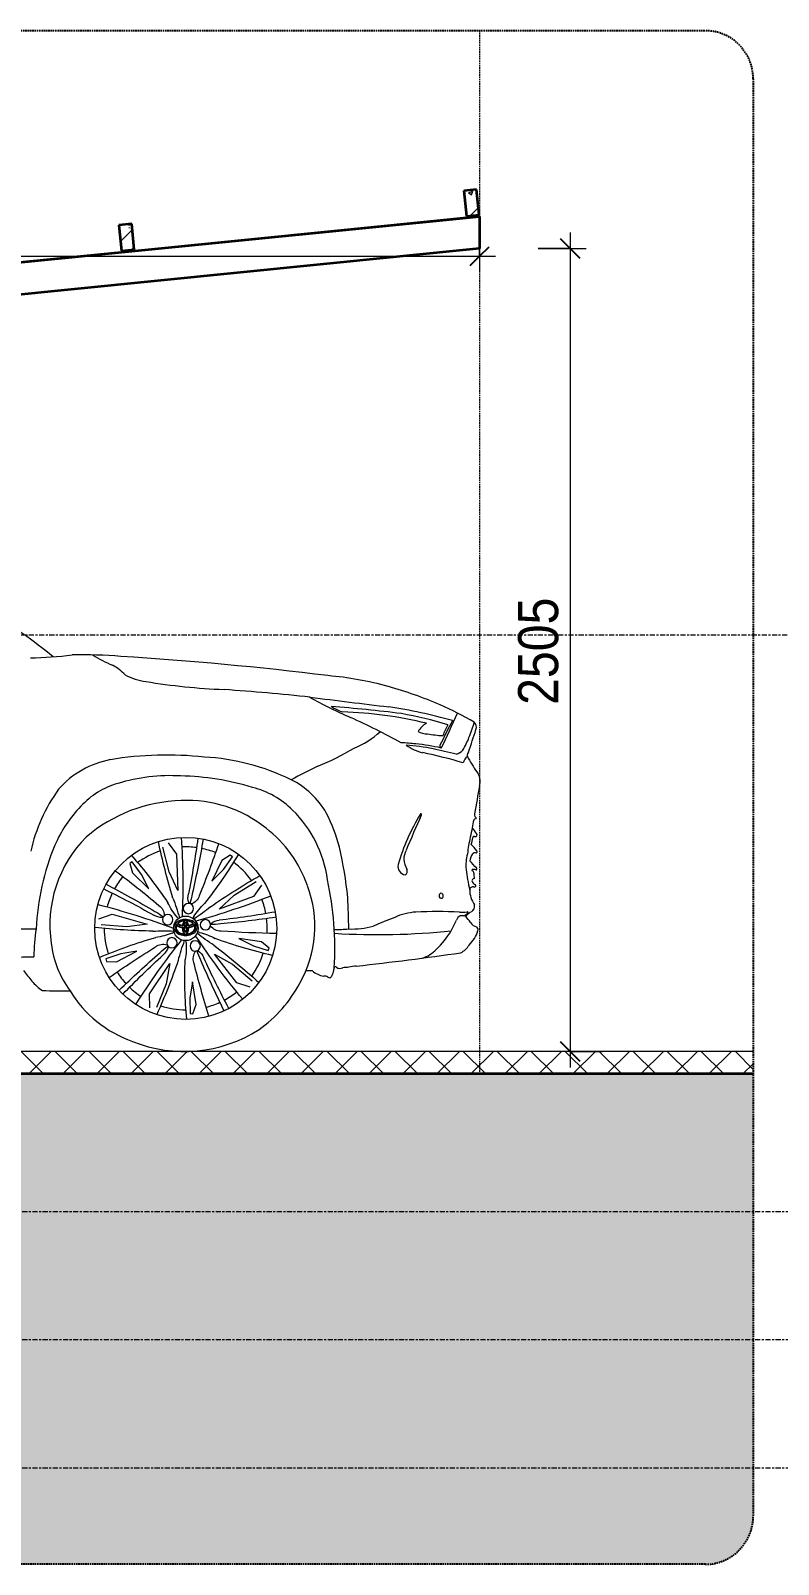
# Model space of a CAD drawing. Header units: millimetres. Extents: x -77355 to 26321, y -760 to 17156.
# Drawn here: x -54986 to -52654, y -700 to 4085 of the extents above; entities that cross this region are included whole.
import ezdxf

# ---------------------------------------------------------------- set-up
doc = ezdxf.new("R2010")
doc.units = ezdxf.units.MM
for name, pattern in [('Centre', [31.75, 6.35, -4.7625, 15.875, -4.7625]), ('Demolished', [7.14375, 4.7625, -2.38125]), ('Hidden', [7.14375, 4.7625, -2.38125])]:
    doc.linetypes.add(name, pattern=pattern)
for name, color, linetype, lineweight in [('A-ANNO-DIMS', 211, 'Continuous', 9), ('A-ANNO-DIMS-50', 211, 'Continuous', 9), ('A-DETL-DEMO', 6, 'Demolished', 18), ('A-DETL-GENF', 92, 'Continuous', 18), ('A-DETL-GENF-1', 9, 'Continuous', 18), ('A-DETL-GENF-2', 92, 'Hidden', 25), ('A-DETL-MEDM', 33, 'Continuous', 35), ('A-FLOR-FNSH-1', 7, 'Continuous', 18), ('A-FLOR-LEVL-2', 51, 'Centre', 9), ('A-FLOR-PATT-1', 8, 'Continuous', 18), ('A-GLAZ-CURT', 52, 'Continuous', 18), ('A-GLAZ-CURT-1', 55, 'Continuous', 18), ('A-GLAZ-CURT-2', 52, 'Continuous', 25), ('A-GLAZ-CWMG', 51, 'Continuous', 18), ('A-GLAZ-CWMG-1', 55, 'Continuous', 18), ('A-GLAZ-CWMG-2', 51, 'Continuous', 35), ('G-IMPT', 8, 'Continuous', 18)]:
    doc.layers.add(name, color=color, linetype=linetype, lineweight=lineweight)
doc.styles.add('UTM Avo', font='', dxfattribs={"width": 0.9, "height": 125})
doc.styles.get('UTM Avo').set_extended_font_data('UTM Avo')
doc.dimstyles.new('1_Dim_chi_tiet_2_5', dxfattribs={"dimscale": 304.8, "dimtxt": 124.912619, "dimasz": 0.19685, "dimexe": 0.164042, "dimexo": 0.0625, "dimgap": 0.016404, "dimtad": 1, "dimdec": 0, "dimrnd": 5, "dimzin": 0, "dimdsep": 46, "dimtxsty": 'UTM Avo', "dimblk1": 'OBLIQUE', "dimblk2": 'OBLIQUE', "dimsah": 1, "dimcen": 0.09, "dimdle": 0.164042, "dimazin": 0, "dimtfac": 1, "dimtdec": 4, "dimtix": 1, "dimtmove": 0, "dimatfit": 3, "dimfxl": 0.328084, "dimfxlon": 1, "dimtvp": 1, "dimtolj": 1, "dimtzin": 0, "dimarcsym": 2})

# ---------------------------------------------------------------- blocks, each defined once
blk = doc.blocks.new('Rectangular Mullion - 40 x 80mm-2342301-TKCS_NHÀ XE 1 - MẶT CẮT')
at = {"layer": 'A-GLAZ-CWMG-1'}
h = blk.add_hatch(dxfattribs=at)
h.set_pattern_fill('FP_14', color=256, style=0, pattern_type=2)
h.set_pattern_definition([(45, (-67431.81, 15225), (-84.19025, 84.19025), []), (45, (-67431.81, 15284.53), (-84.18955, 84.18955), []), (50, (-67431.81, 15225), (136.6383, -11.95415), [14.287, -157.162]), (355, (-67431.81, 15225), (-26.4318, 143.293), [11.43, -125.73]), (100.451, (-67420.43, 15224), (110.2073, 131.3379), [12.143, -133.568]), (46.184, (-67431.81, 15263.1), (203.3093, -31.5316), [21.431, -235.744]), (96.636, (-67414.87, 15260.47), (178.052, 185.5712), [18.214, -200.351]), (351.184, (-67431.81, 15263.1), (178.0542, 185.5685), [17.145, -188.595]), (21, (-67412.76, 15253.58), (113.7111, -76.6989), [14.288, -157.163]), (326, (-67412.76, 15253.58), (46.352, 138.1412), [11.43, -125.73]), (71.451, (-67403.29, 15247.18), (160.06335, 61.4411), [12.143, -133.568]), (37.5, (-67431.81, 15225), (2.31655, 63.41591), [2.515, -121.691, 2.515, -125.12, -126.206]), (37.5, (-67431.81, 15225), (2.31655, 63.41591), [-251.841, 2.515, -123.692]), (7.5, (-67431.81, 15225), (50.11464, 75.13506), [2.515, -70.256, 2.515, -118.834, -48.101]), (7.5, (-67431.81, 15225), (50.11464, 75.13506), [-194.12, 2.515, -45.587]), (327.5, (-67474.293, 15225), (101.69342, -4.29674), [2.515, -45.11, 2.515, -146.075, -197.167]), (327.5, (-67474.293, 15225), (101.69342, -4.29674), [-196.215, 2.515, -194.653]), (317.5, (-67493.34, 15225), (111.0972, 19.0699), [2.515, -59.398, 2.515, -96.164, -140.017]), (317.5, (-67493.34, 15225), (111.0972, 19.0699), [-160.591, 2.515, -137.503])])
h.paths.add_polyline_path([(-53627.1, 3505.9), (-53587.3, 3509.9), (-53595.3, 3589.5), (-53635.1, 3585.5)])
at = {"layer": 'A-GLAZ-CWMG-2'}
for p, q in [((-53595.3, 3589.5), (-53635.1, 3585.5)), ((-53587.3, 3509.9), (-53595.3, 3589.5)), ((-53635.1, 3585.5), (-53627.1, 3505.9)), ((-53627.1, 3505.9), (-53587.3, 3509.9))]:
    blk.add_line(p, q, dxfattribs=at)
blk = doc.blocks.new('System Panel - Glazed-V10-TKCS_NHÀ XE 1 - MẶT CẮT')
at = {"layer": 'A-GLAZ-CURT-2'}
blk.add_line((-57667.9, 3097.9), (-58662.9, 2998.4), dxfattribs=at)
blk = doc.blocks.new('Rectangular Mullion - 40 x 80mm-V14-TKCS_NHÀ XE 1 - MẶT CẮT')
at = {"layer": 'A-GLAZ-CWMG-1'}
h = blk.add_hatch(dxfattribs=at)
h.set_pattern_fill('FP_15', color=256, style=0, pattern_type=2)
h.set_pattern_definition([(45, (-67431.81, 15225), (-84.19025, 84.19025), []), (45, (-67431.81, 15284.53), (-84.18955, 84.18955), []), (50, (-67431.81, 15225), (136.6383, -11.95415), [14.287, -157.162]), (355, (-67431.81, 15225), (-26.4318, 143.293), [11.43, -125.73]), (100.451, (-67420.43, 15224), (110.2073, 131.3379), [12.143, -133.568]), (46.184, (-67431.81, 15263.1), (203.3093, -31.5316), [21.431, -235.744]), (96.636, (-67414.87, 15260.47), (178.052, 185.5712), [18.214, -200.351]), (351.184, (-67431.81, 15263.1), (178.0542, 185.5685), [17.145, -188.595]), (21, (-67412.76, 15253.58), (113.7111, -76.6989), [14.288, -157.163]), (326, (-67412.76, 15253.58), (46.352, 138.1412), [11.43, -125.73]), (71.451, (-67403.29, 15247.18), (160.0634, 61.4411), [12.143, -133.568]), (37.5, (-67431.81, 15225), (2.31655, 63.41591), [2.515, -121.691, 2.515, -125.12, -126.206]), (37.5, (-67431.81, 15225), (2.31655, 63.41591), [-251.841, 2.515, -123.692]), (7.5, (-67431.81, 15225), (50.11464, 75.13506), [2.515, -70.256, 2.515, -118.834, -48.101]), (7.5, (-67431.81, 15225), (50.11464, 75.13506), [-194.12, 2.515, -45.587]), (327.5, (-67474.293, 15225), (101.69342, -4.29674), [2.515, -45.11, 2.515, -146.075, -197.167]), (327.5, (-67474.293, 15225), (101.69342, -4.29674), [-196.215, 2.515, -194.653]), (317.5, (-67493.34, 15225), (111.0972, 19.0699), [2.515, -59.398, 2.515, -96.164, -140.018]), (317.5, (-67493.34, 15225), (111.0972, 19.0699), [-160.592, 2.515, -137.503])])
h.paths.add_polyline_path([(-54703, 3398.3), (-54663.2, 3402.3), (-54671.2, 3481.9), (-54711, 3477.9)])
at = {"layer": 'A-GLAZ-CWMG-2'}
for p, q in [((-54671.2, 3481.9), (-54711, 3477.9)), ((-54711, 3477.9), (-54703, 3398.3)), ((-54663.2, 3402.3), (-54671.2, 3481.9)), ((-54703, 3398.3), (-54663.2, 3402.3))]:
    blk.add_line(p, q, dxfattribs=at)
blk = doc.blocks.new('System Panel - Glazed-V15-TKCS_NHÀ XE 1 - MẶT CẮT')
at = {"layer": 'A-GLAZ-CURT-1'}
h = blk.add_hatch(dxfattribs=at)
h.set_pattern_fill('FP_17', color=256, style=0, pattern_type=2)
h.set_pattern_definition([(45, (-67431.81, 15225), (-84.19025, 84.19025), []), (45, (-67431.81, 15284.53), (-84.19025, 84.19025), []), (50, (-67431.81, 15225), (136.6383, -11.95415), [14.287, -157.162]), (355, (-67431.81, 15225), (-26.4318, 143.293), [11.43, -125.73]), (100.451, (-67420.43, 15224), (110.2073, 131.3379), [12.143, -133.568]), (46.184, (-67431.81, 15263.1), (203.3093, -31.5316), [21.431, -235.744]), (96.636, (-67414.87, 15260.47), (178.052, 185.5712), [18.214, -200.351]), (351.184, (-67431.81, 15263.1), (178.0542, 185.5685), [17.145, -188.595]), (21, (-67412.76, 15253.58), (113.7111, -76.6989), [14.288, -157.163]), (326, (-67412.76, 15253.58), (46.352, 138.1412), [11.43, -125.73]), (71.451, (-67403.29, 15247.18), (160.06335, 61.4411), [12.143, -133.568]), (37.5, (-67431.81, 15225), (2.31655, 63.41591), [2.515, -121.691, 2.515, -125.12, -126.206]), (37.5, (-67431.81, 15225), (2.31655, 63.41591), [-251.841, 2.515, -123.692]), (7.5, (-67431.81, 15225), (50.11464, 75.13506), [2.515, -70.256, 2.515, -118.834, -48.101]), (7.5, (-67431.81, 15225), (50.11464, 75.13506), [-194.12, 2.515, -45.587]), (327.5, (-67474.293, 15225), (101.69342, -4.29674), [2.515, -45.11, 2.515, -146.075, -197.168]), (327.5, (-67474.293, 15225), (101.69342, -4.29674), [-196.215, 2.515, -194.653]), (317.5, (-67493.34, 15225), (111.0972, 19.0699), [2.515, -59.398, 2.515, -96.164, -140.018]), (317.5, (-67493.34, 15225), (111.0972, 19.0699), [-160.592, 2.515, -137.503])])
h.paths.add_polyline_path([(-53586.4, 3493.9), (-53585.7, 3494), (-53586.4, 3500.2)])
at = {"layer": 'A-GLAZ-CURT-2'}
for p, q in [((-53586.9, 3505.9), (-53687.7, 3495.8)), ((-53585.7, 3494), (-53586.4, 3500.2)), ((-53586.4, 3493.9), (-53585.7, 3494))]:
    blk.add_line(p, q, dxfattribs=at)
blk = doc.blocks.new('CAR_TOYOTA - CAR_TOYOTA_GRAND HIGHLANDER_dwg__U3-2292144-TKCS_NHÀ XE 1 - MẶT CẮT')
at = {"layer": 'G-IMPT', "flags": 128}
blk.add_lwpolyline([(-63306.9, 836.2), (-63306.5, 879.6), (-63369.7, 974.1), (-63357.5, 911.1), (-63327.5, 837.1)], dxfattribs=at)
blk.add_lwpolyline([(-63441, 817.6), (-63451.8, 846.9), (-63440, 917), (-63432, 866.7), (-63432.5, 818.1)], close=True, dxfattribs=at)
at = {"layer": 'G-IMPT'}
blk.add_circle((-63448.5, 1029.3), 16.1, dxfattribs=at)
for centre, radius, start, end in [((-63431.6, 974.4), 47.4, 123.8821, 157.3684), ((-63679.7, 1086.6), 236.8, 334.5407, 342.211), ((-63455.1, 1005.3), 8.94, 53.2359, 109.3348), ((-63480.4, 990.2), 37.9, 340.0542, 36.1253), ((-63215.3, 1025.2), 205.4, 175.9287, 190.7567), ((-63945.4, 844.3), 567, 14.2844, 20.8353), ((-65222, -394.9), 2318.9, 32.3725, 38.4746), ((-65846.2, 2065.9), 2602.4, 331.7547, 335.6431), ((-66726.6, 2392.2), 3551.5, 333.8472, 336.6532), ((-66106, 1628.4), 2739.8, 342.6142, 346.2506), ((-64853.9, 933.1), 1437.8, 354.7024, 2.1427), ((-61188.9, 1760.8), 2339.6, 199.3867, 203.8437)]:
    blk.add_arc(centre, radius, start, end, dxfattribs=at)
blk = doc.blocks.new('CAR_TOYOTA - CAR_TOYOTA_GRAND HIGHLANDER_dwg__U0-2292145-TKCS_NHÀ XE 1 - MẶT CẮT')
for p, rotation in [((-115363.3, -35315.4), 216), ((-114088.7, 39238.1), 144), ((-44852.6, -59565.8), 288.0000000000001), ((-42790.3, 61064.2), 72)]:
    blk.add_blockref('CAR_TOYOTA - CAR_TOYOTA_GRAND HIGHLANDER_dwg__U3-2292144-TKCS_NHÀ XE 1 - MẶT CẮT', p, dxfattribs=dict(rotation=rotation))
blk.add_blockref('CAR_TOYOTA - CAR_TOYOTA_GRAND HIGHLANDER_dwg__U3-2292144-TKCS_NHÀ XE 1 - MẶT CẮT', (0, 0))
blk = doc.blocks.new('CAR_TOYOTA - CAR_TOYOTA_GRAND HIGHLANDER_dwg-V31-TKCS_NHÀ XE 1 - MẶT CẮT')
at = {"layer": 'G-IMPT'}
for p, q in [((-54529.8, 1319.4), (-54525.6, 1314.6)), ((-54514.1, 1320.9), (-54514.1, 1320.9)), ((-54477.6, 1320.9), (-54480.8, 1315.8)), ((-54471.3, 1306.4), (-54471.3, 1306.4)), ((-54544.6, 1269.3), (-54539.2, 1272.3)), ((-54541.1, 1284.7), (-54541.1, 1284.7)), ((-54515, 1247.8), (-54515, 1247.8)), ((-54501.5, 1239.8), (-54502.3, 1245.8)), ((-54460.1, 1271.7), (-54466, 1272.8))]:
    blk.add_line(p, q, dxfattribs=at)
for radius in [283.9, 38.4]:
    blk.add_circle((-54502.7, 1284.2), radius, dxfattribs=at)
for centre, radius, start, end in [((-55705.4, 1191.7), 1226.8, 49.9684, 61.0808), ((-54990.9, 3129.1), 1000.7, 270.2058, 277.7), ((-54826.7, 656.2), 1481.4, 85.2796, 91.1631), ((-54580.6, 2470.6), 394.9, 237.565, 247.5798), ((-54804, 1970.1), 153.7, 43.1423, 61.7589), ((-55385.2, -8691.7), 10845.7, 82.97836, 86.4031), ((-54599.7, 2248.5), 196.3, 242.0079, 261.9698), ((-54155.1, 986.2), 1090.6, 74.891, 84.9672), ((-54294, 4106), 2078.7, 260.7777, 267.5422), ((-54966.1, -6133.2), 8183.2, 84.02736, 85.91476), ((-54303.1, 559.4), 1541.6, 67.3375, 73.7138), ((-53357.3, 3373.2), 1564.3, 240.938, 246.1896), ((-51691.1, 20605.9), 18757.5, 262.57657, 263.33221), ((-53930.4, 2178), 233.9, 239.5253, 249.1581), ((-54418.8, -2769.7), 4760.5, 82.8971, 85.5457), ((-54095.8, 451.7), 1540.3, 73.9934, 81.538), ((-54421.1, 461.7), 1678.8, 60.8306, 64.9061), ((-54048.6, 712.1), 1247.8, 76.2481, 88.3981), ((-54819.9, 80.4), 2038.7, 60.967, 65.9435), ((-54051.1, 724.9), 1249, 72.9621, 79.8093), ((-53716, 1861.4), 72.3, 119.8243, 149.2163), ((-51515.2, 799.9), 2435.1, 152.2884, 154.3145), ((-55101.3, 2557.3), 1565.9, 333.0188, 337.4092), ((-53311.8, 1723.9), 421.3, 152.3991, 157.4786), ((-53884.1, 1999), 290.1, 335.7859, 345.7394), ((-53616.1, 1912.2), 20.2, 337.7391, 49.2203), ((-54072.5, 2087.6), 259.1, 291.529, 312.8988), ((-53747.4, 1954.9), 64.3, 241.4705, 268.9098), ((-53663.5, 2438.1), 554, 261.1664, 266.1232), ((-53792.3, 1939.7), 182.9, 327.139, 340.9668), ((-73843.7, 8549.5), 21308.9, 341.63069, 341.82981), ((-54561.2, 741.8), 1083, 83.8158, 99.3625), ((-54484.5, 1114.2), 705.5, 63.9136, 86.7507), ((-54463, 2671.2), 957, 292.9159, 300.491), ((-53840.1, 1408.6), 454.4, 83.0531, 88.7858), ((-53875.4, 1136.5), 722.1, 78.4909, 85.2301), ((-53730.6, 1972.8), 144.2, 234.0167, 257.0048), ((-53850.6, 1206.2), 656.8, 77.2686, 84.2868), ((-54112.3, 188.4), 1680.7, 73.5824, 78.0038), ((-54470.8, -1492.6), 3417.7, 76.2603, 77.5031), ((-53703.6, 1853), 6.57, 158.8959, 250.3481), ((-53670.3, 1867.1), 41.4, 285.8032, 319.8665), ((-53604.8, 1793), 33.4, 125.4846, 167.1021), ((-53610.3, 1824.1), 14.4, 135.543, 219.9724), ((-54684.7, 1529.3), 286.1, 100.6187, 138.6709), ((-52718.8, -1065.5), 3167.5, 115.6572, 117.355), ((-53100.7, 2107), 597, 209.2997, 214.7944), ((-54645.6, 1496), 250, 106.0624, 137.4398), ((-54551.6, 1203.8), 556.8, 86.5924, 107.034), ((-54537.1, 924.7), 835.2, 73.0832, 88.7255), ((-54357.5, 1467.4), 264.1, 44.7041, 76.1066), ((-54289.3, 1515.6), 259.2, 29.7702, 63.6569), ((-27923.7, -2911), 26078.7, 169.75177, 169.94628), ((-53629.6, 1742.5), 45.4, 342.3142, 31.6454), ((-54466.4, 1407.8), 532.8, 144.3693, 167.343), ((-54505.4, 1210.3), 472.5, 91.3836, 130.5893), ((-54497.7, 1291.6), 391.5, 51.164, 92.7886), ((-54530.9, 1377.1), 415, 136.0586, 156.3047), ((-54428.2, 1387.4), 370.7, 7.5012, 45.7944), ((-54490.4, 1419.5), 481.7, 14.1465, 27.8163), ((-53189.2, 1288.7), 679.7, 148.8895, 163.3797), ((-48189.8, -842.6), 6104.7, 156.02713, 157.15343), ((-53769.1, 1639.4), 2.11, 305.7156, 167.7962), ((-53591.6, 1638.8), 10.8, 164.8424, 211.4378), ((-53614.7, 1614.9), 22.9, 39.6114, 52.6635), ((-53599.1, 1628.1), 2.56, 293.2044, 33.1583), ((-54484.1, 1293.7), 381.5, 18.9252, 52.5698), ((-53329.6, 1520.1), 289.8, 164.5224, 170.3785), ((-53527.3, 1595.8), 81.7, 160.5951, 178.8694), ((-53658.2, 1546.4), 71, 28.2536, 45.984), ((-53599.3, 1620.1), 5.75, 78.5689, 150.4913), ((-53599.7, 1576.2), 5.5, 246.3983, 43.551), ((-54202.9, 1248.1), 767.3, 157.3265, 177.4215), ((-54539.8, 1295.3), 386.7, 134.9109, 188.7144), ((-54502.7, 1284.2), 254.1, 82.373, 92.7521), ((-54502.7, 1284.2), 254.1, 68.5179, 78.8286), ((-55185.6, 1266.1), 1193.5, 5.5057, 13.1279), ((-53187.7, 1470.2), 438.8, 167.0497, 173.9273), ((-53692.8, 1579.2), 86.6, 337.5037, 351.9287), ((-53684.5, 1464.8), 108.3, 34.4936, 48.5837), ((-53603.2, 1567.6), 3.87, 69.4553, 188.3867), ((-54502.7, 1284.2), 254.1, 108.0699, 126.1825), ((-54502.7, 1284.2), 254.1, 36.0699, 54.1825), ((-53762.5, 1499.2), 60.1, 151.8855, 179.9949), ((-53715.3, 1515.4), 108.5, 188.5437, 205.679), ((-53487.4, 1479.8), 141.5, 164.9238, 184.8638), ((-53554.7, 1482.5), 63.6, 147.9917, 168.7018), ((-54233.2, 894.5), 860.3, 42.137, 44.2637), ((-53600.1, 1507.3), 12.3, 70.9379, 134.0895), ((-53598.8, 1522.9), 4.78, 303.9689, 41.7761), ((-54502.7, 1284.2), 254.1, 140.5179, 150.8286), ((-55040.1, 1221.6), 1002.5, 356.507, 12.339), ((-53813.4, 1478.2), 27.5, 169.7989, 259.8604), ((-53823.8, 1462.2), 12.3, 296.6168, 29.9585), ((-53122.9, 1526), 508.9, 186.5688, 193.7844), ((-53608.1, 1465.9), 2.09, 81.5261, 261.6674), ((-53600.9, 1431), 9.1, 105.2928, 174.0526), ((-53614.2, 1455.1), 10.5, 4.3943, 55.9681), ((-53604.5, 1448.4), 19.9, 69.4269, 99.3171), ((-53099.5, 1461.2), 504.3, 180.5931, 182.4257), ((-53597.1, 1469.6), 2.72, 259.8269, 48.0392), ((-54502.7, 1284.2), 254.1, 154.373, 164.7521), ((-54457.8, 1290.3), 357.9, 330.2844, 20.7907), ((-53606.9, 1403.5), 10.3, 73.7908, 172.8196), ((-53537.7, 1404.7), 79.4, 179.9192, 216.0349), ((-53593.6, 1436.4), 17, 194.9867, 244.3414), ((-53602.2, 1417.1), 4.17, 243.7208, 72.8304), ((-54502.7, 1284.2), 254.1, 10.373, 20.7521), ((-55867.3, 1269.5), 1873, 0.391, 3.4005), ((-53623.7, 1354.7), 22.1, 302.8453, 8.41), ((-54519.8, 1286.8), 19.8, 142.3793, 185.1436), ((-54512.6, 1280.8), 29.1, 110.5353, 141.6586), ((-54514.9, 1286.1), 20.2, 155.617, 167.1105), ((-54509.1, 1282.1), 27.2, 143.0693, 153.0177), ((-54514.8, 1286.5), 18.2, 153.3972, 179.569), ((-54522.8, 1299.4), 9.5, 209.4275, 237.1442), ((-54526.6, 1297.9), 4.24, 171.8215, 209.6023), ((-54523.3, 1299.7), 8.02, 209.1233, 234.9512), ((-54514.8, 1311.2), 22.3, 234.0883, 246.256), ((-54524.7, 1299.7), 2.56, 161.6643, 208.6571), ((-54522.5, 1298.9), 4.87, 131.1641, 161.431), ((-54521.3, 1301.5), 6.41, 208.129, 242.8868), ((-54515.2, 1289.8), 16.5, 113.3158, 129.4066), ((-54522.8, 1299.4), 2.37, 140.8508, 177.8305), ((-54522.8, 1299.5), 2.38, 178.8838, 209.7884), ((-54520.6, 1301.1), 5.11, 213.6606, 242.1106), ((-54519.2, 1296.7), 6.91, 125.0355, 141.8402), ((-54514, 1314.6), 21.5, 241.5328, 256.7408), ((-54513.2, 1288), 17.4, 117.2578, 125.0676), ((-54513.6, 1314.3), 20, 242.0642, 250.7515), ((-54503.3, 1256.8), 54.9, 91.7703, 110.9067), ((-54505, 1263.6), 44.6, 101.8948, 112.0097), ((-54510.7, 1282.5), 23.4, 109.3659, 116.4258), ((-54510.8, 1325.5), 31.6, 252.5841, 259.4308), ((-54508.6, 1334.5), 42.1, 255.7536, 265.9785), ((-54502, 1254.3), 53, 101.4732, 108.1675), ((-54510.7, 1322.1), 28.2, 258.0518, 266.0728), ((-54499.7, 1230.8), 77.9, 95.569, 100.7557), ((-54478.6, 1289.4), 34.4, 162.7061, 172.4081), ((-54521.8, 1285.2), 12.6, 35.4308, 43.6809), ((-54505.2, 1267.6), 39.3, 93.5118, 100.6756), ((-54477.9, 1289.5), 33.8, 159.6754, 174.8964), ((-54492.5, 1294.4), 19.6, 140.4997, 164.5194), ((-54496.8, 1297.4), 13.3, 134.0704, 163.0342), ((-54480.4, 1289.7), 28.2, 163.256, 174.8087), ((-54500.5, 1285.8), 10.2, 131.0598, 140.6188), ((-54504.3, 1412), 119.9, 268.0057, 272.7905), ((-54503.4, 1299.7), 8.3, 60.4362, 120.3119), ((-54503.4, 1262.7), 45.8, 84.4536, 94.853), ((-54497.1, 1295.2), 10.6, 138.2725, 165.7816), ((-54490.3, 1291.8), 17, 160.5583, 174.3379), ((-54504.3, 1403.9), 110.5, 268.4841, 272.4483), ((-54498.5, 1295.2), 8.16, 139.5531, 163.8063), ((-54502.5, 1302.7), 5.52, 111.5162, 129.9044), ((-54502.6, 1299.4), 3.73, 111.5392, 130.584), ((-54503.5, 1255.9), 55.8, 71.2845, 91.5106), ((-54503.4, 1299.5), 1.67, 41.8569, 143.2336), ((-54503.5, 1303.6), 4.37, 72.1782, 103.5712), ((-54503.4, 1301.4), 1.59, 65.9284, 110.7304), ((-54504.7, 1299.1), 4.26, 38.3713, 62.8685), ((-54503.9, 1303.2), 4.85, 47.4198, 69.0094), ((-54508.1, 1295.2), 8, 15.8797, 41.6499), ((-54510.2, 1295.1), 11.1, 15.442, 36.5295), ((-54508.9, 1298.3), 11.8, 24.0123, 45.793), ((-54516.1, 1292.1), 16.6, 4.9982, 18.917), ((-54442.2, 1348.2), 79.3, 223.5908, 224.8132), ((-54524.8, 1290.2), 26.5, 4.6407, 17.3805), ((-54515.7, 1293.4), 21.2, 17.034, 39.4303), ((-54501.6, 1267.6), 39.3, 79.3244, 86.669), ((-54506.5, 1236.5), 72.2, 77.6961, 84.0328), ((-54527, 1289.8), 31.8, 12.2663, 24.6842), ((-54527.6, 1289.7), 32.4, 5.0042, 12.3726), ((-54528.3, 1289.4), 34.4, 7.5919, 17.2939), ((-54475.5, 1279.4), 23.7, 142.0958, 146.5489), ((-54500.1, 1345.1), 52.9, 275.2599, 281.1343), ((-54504.9, 1254.4), 53, 71.8325, 78.5268), ((-54496.1, 1322.1), 28.2, 273.9272, 281.9482), ((-54501.7, 1264.6), 43.7, 66.4496, 75.9331), ((-54496.1, 1325.6), 31.6, 280.5692, 287.4159), ((-54494.4, 1319), 26.2, 279.9232, 295.1878), ((-54496.1, 1282.6), 23.4, 63.5742, 70.6341), ((-54493.2, 1314.3), 20, 289.2485, 297.9358), ((-54493.7, 1288.1), 17.4, 54.9324, 62.7422), ((-54495.3, 1279.1), 31.2, 42.423, 71.8845), ((-54493.1, 1313.7), 25.1, 287.5869, 300.1121), ((-54487.8, 1295.7), 9.59, 36.6465, 68.0617), ((-54486.3, 1301.2), 5.11, 297.8894, 326.3394), ((-54487.6, 1296.7), 6.91, 38.1598, 54.9645), ((-54488, 1304.5), 10.3, 297.3539, 318.1957), ((-54484.1, 1299.5), 2.37, 2.1695, 39.1492), ((-54484.1, 1299.5), 2.38, 330.2116, 1.1162), ((-54485.9, 1301.9), 11.3, 298.698, 322.9516), ((-54483, 1299.9), 3.53, 319.4645, 350.9752), ((-54482.1, 1299.8), 2.56, 350.559, 40.8701), ((-54484, 1299.5), 9.5, 302.8558, 330.5725), ((-54480.4, 1297.9), 4.48, 321.1084, 6.8842), ((-54495.6, 1284), 24.4, 25.4908, 36.2442), ((-54492, 1286.6), 18.2, 0.431, 26.6028), ((-54489.5, 1286.8), 17.6, 10.0582, 25.872), ((-54487.8, 1286.6), 20.6, 5.3513, 40.9584), ((-54502.7, 1284.2), 254.1, 356.5179, 6.8286), ((-53326.9, -66.4), 1480.4, 110.6964, 113.5308), ((-53773.9, 1155.2), 180.1, 93.5582, 115.0318), ((-53718.4, -170.9), 1507.3, 87.3503, 92.5335), ((-54619.1, 1758.9), 1060.7, 332.9574, 334.9699), ((-53634.8, 1301.5), 24.8, 118.5739, 159.7029), ((-53648.6, 1745.7), 410.9, 269.9756, 273.2991), ((-53641.1, 1285.1), 38.6, 72.6054, 98.2806), ((-53650.5, 1358), 37.9, 293.4702, 317.6106), ((-53575.1, 1272.2), 73.7, 119.7623, 137.5768), ((-53858, 1129.5), 298.7, 35.3419, 40.1217), ((-53623.8, 1334), 1.91, 309.3178, 127.2769), ((-53590.5, 1315.3), 27.1, 208.8092, 258.7938), ((-54985.5, 1988.4), 705.9, 261.1539, 271.3024), ((-54419.5, 1197.3), 556.6, 171.1783, 180.1804), ((-54502.7, 1284.2), 254.1, 180.0699, 198.1825), ((-54518.7, 1287.4), 20.9, 186.4676, 230.4159), ((-54519.8, 1287.1), 15.2, 166.5139, 187.072), ((-54520.3, 1286.3), 14.7, 184.2829, 217.6062), ((-54518.3, 1287), 14.7, 181.1777, 204.4978), ((-54508.3, 1299.8), 37.1, 230.2906, 257.143), ((-54513.3, 1290.4), 22.8, 215.0877, 230.1007), ((-54513.8, 1289.5), 19.9, 205.6677, 227.4627), ((-54516.2, 1308.4), 20.7, 235.2708, 248.979), ((-54506.6, 1300.3), 34.6, 232.0577, 240.3285), ((-54505, 1301.9), 35, 230.6489, 265.8411), ((-54510.9, 1321.2), 33.1, 246.9437, 257.4005), ((-54508.9, 1296.4), 30.1, 240.4214, 254.4039), ((-54506.2, 1334.5), 48.6, 249.0315, 254.4607), ((-54504.6, 1349.2), 63.3, 256.6221, 261.2246), ((-54508.3, 1330.3), 42.6, 256.6936, 265.2371), ((-54504.4, 1307.4), 42, 252.5491, 264.0504), ((-54503.3, 1318.1), 56, 256.2882, 274.3508), ((-54515.7, 1268.7), 18, 81.613, 85.2345), ((-54452.9, 1230.6), 82.2, 135.782, 137.1149), ((-54304.1, 1290), 209.1, 180.9418, 181.566), ((-54463.6, 1286.8), 49.5, 182.9902, 189.4852), ((-54474.1, 1285.3), 38.9, 189.7409, 200.3685), ((-54481.2, 1287.6), 30.6, 179.4692, 184.4854), ((-54475.6, 1285.8), 36.1, 180.9336, 191.3516), ((-54480.5, 1283.2), 30.8, 188.4068, 202.9857), ((-54492.9, 1278.7), 19, 201.4681, 215.9803), ((-54496, 1276.5), 13.9, 202.4939, 217.5985), ((-54503.6, 1311.3), 45.9, 263.5308, 273.9899), ((-54503.6, 1364.6), 77.2, 266.2854, 274.0414), ((-54472.2, 1287.5), 36.4, 179.8059, 187.0113), ((-54480.2, 1286.8), 28.4, 187.7272, 200.3508), ((-54504.8, 1271.5), 5.31, 228.5955, 238.0624), ((-54503.4, 1274.5), 8.65, 241.0633, 299.0562), ((-54503.4, 1391.8), 105.7, 267.7519, 272.2481), ((-54489.2, 1286), 18.3, 179.6158, 189.3892), ((-54485.7, 1285.4), 21.8, 186.1669, 194.6569), ((-54502.2, 1271.8), 6.17, 217.2892, 247.1427), ((-54495.9, 1281), 11.7, 200.415, 215.9813), ((-54494.2, 1282.7), 12.9, 192.7703, 211.9028), ((-54502.6, 1276.2), 3.38, 217.0689, 251.0009), ((-54502.9, 1277.3), 2.58, 210.8249, 245.6607), ((-54503.4, 1269.3), 3.37, 250.91, 287.6486), ((-54503.5, 1276.3), 1.5, 251.7686, 291.7626), ((-54503.4, 1274.3), 1.4, 253.9526, 298.3798), ((-54504.2, 1277.7), 3.03, 295.4459, 329.3097), ((-54504.5, 1276.5), 3.84, 297.5298, 331.4639), ((-54503.7, 1270.3), 4.44, 286.1771, 315.6227), ((-54510.6, 1281.6), 10.5, 328.5244, 337.5894), ((-54516.4, 1283.7), 17.8, 329.4356, 346.9673), ((-54516.5, 1284.2), 17, 337.1249, 351.405), ((-54508.6, 1275.3), 11.4, 314.9849, 337.0609), ((-54501.9, 1305.6), 40.2, 272.2509, 284.9476), ((-54530.8, 1287.2), 31.6, 349.9309, 358.152), ((-54502.2, 1302.8), 35.9, 274.8748, 309.1305), ((-54502.7, 1271.5), 5.7, 308.2008, 317.3557), ((-54529.5, 1287.1), 31.4, 346.2984, 0.8487), ((-54502.2, 1309.2), 47.1, 273.8727, 298.4219), ((-54514.2, 1278.9), 19.3, 324.218, 338.4888), ((-54525.9, 1283.3), 30.5, 335.867, 349.2289), ((-54532.7, 1285.4), 38.9, 339.6315, 350.2591), ((-54591.8, 1293.4), 97.2, 350.6324, 353.7457), ((-54533, 1286.9), 38, 353.9246, 1.5627), ((-54497.6, 1323.5), 35.6, 274.142, 281.6394), ((-54547.6, 1232.6), 76.3, 45.0955, 46.4697), ((-54543.2, 1286.9), 49.5, 350.5148, 357.0098), ((-54491.1, 1268.8), 18, 94.7655, 98.387), ((-54702.7, 1290.1), 209.1, 358.434, 359.0582), ((-54502.2, 1349.3), 63.3, 278.7754, 283.3779), ((-54506.9, 1323.1), 58.3, 285.2118, 288.9701), ((-54497.3, 1325.3), 37.4, 280.6329, 288.3746), ((-54501.6, 1305), 39.5, 290.2801, 297.5347), ((-54500.6, 1334.6), 48.6, 285.5393, 290.9685), ((-54502.6, 1303.1), 38.2, 300.1346, 307.4198), ((-54490.6, 1308.5), 20.7, 291.021, 304.7292), ((-54491.8, 1290.5), 25.8, 297.8364, 326.5042), ((-54493, 1289.6), 19.9, 312.5373, 334.3323), ((-54492.2, 1289.4), 21.1, 307.5774, 322.4563), ((-54491.5, 1288.8), 20.2, 322.5726, 335.8693), ((-54488.5, 1287.1), 14.7, 335.5022, 358.8223), ((-54489.8, 1287.4), 18.1, 337.8016, 350.4177), ((-54486.3, 1286.8), 14.5, 350.5559, 12.4783), ((-54485.2, 1286.6), 18, 325.4176, 6.2558), ((-54104.2, 3137), 1858, 272.0027, 273.3895), ((-53903.2, 3449.3), 2184.7, 266.4444, 276.0109), ((-53983.9, 1536.5), 254.4, 267.6474, 285.038), ((-53951.4, 1451.7), 327.7, 314.6948, 327.7125), ((-53700.1, 1312.1), 114.2, 315.4508, 341.9842), ((-53602.1, 1279.6), 11.1, 344.8367, 55.2894), ((-55459.5, 31326.6), 30135, 268.71571, 270.91926), ((-54618.2, 1271.8), 305.8, 186.5862, 216.6677), ((-54502.7, 1284.2), 254.1, 324.0699, 342.1825), ((-55145.1, 11730.7), 10629.3, 276.34286, 278.11506), ((-53794.7, 1288.4), 101.4, 286.9839, 316.6063), ((-53682.5, 1274.9), 76.9, 299.4369, 326.0224), ((-54460, 1565), 686.5, 216.9196, 220.4458), ((-54129.1, 51.5), 1100, 88.8784, 89.9396), ((-54060.3, 1207.4), 73.4, 229.8811, 260.4926), ((-53971.3, 1135.8), 72.5, 160.0578, 170.2228), ((-54035.6, 1160.3), 3.77, 39.5134, 176.9875), ((-54021.7, 1177.7), 18.6, 233.7084, 297.1552), ((-53990.8, 998.9), 163.8, 90.9501, 97.888), ((-53968.8, 1085.8), 80.7, 91.4512, 107.8357), ((-54858.4, 1224.5), 162.5, 220.1966, 235.8579), ((-54502.7, 1284.2), 254.1, 212.5179, 222.8286), ((-54519.4, 1312.6), 422.6, 305.4866, 331.792), ((-54069.8, 1116.3), 18.9, 57.5827, 97.9847), ((-54054.4, 1137.9), 7.65, 227.2602, 328.586), ((-53889.1, 1083.9), 166.4, 157.3269, 162.5366), ((-54872.8, 4362.4), 3273.3, 268.6563, 270.1626), ((-54544.9, 1283.6), 373.3, 211.4014, 250.5711), ((-54502.7, 1284.2), 254.1, 226.373, 236.7521), ((-54502.7, 1284.2), 254.1, 284.5179, 294.8286), ((-54502.7, 1284.2), 254.1, 298.373, 308.7521), ((-54502.7, 1284.2), 254.1, 252.0699, 270.1825), ((-54507.2, 1330.5), 430.5, 247.9106, 302.7812)]:
    blk.add_arc(centre, radius, start, end, dxfattribs=at)
blk.add_ellipse((-53706, 1385.8), major_axis=(-0.13, 8.88), ratio=0.583748, dxfattribs=at)
at = {"extrusion": (0, 0, -1), "zscale": -1}
blk.add_blockref('CAR_TOYOTA - CAR_TOYOTA_GRAND HIGHLANDER_dwg__U0-2292145-TKCS_NHÀ XE 1 - MẶT CẮT', (117921.7, 200), dxfattribs=at)
blk = doc.blocks.new('CAR_TOYOTA - CAR_TOYOTA-2599869-TKCS_NHÀ XE 1 - MẶT CẮT')
blk.add_blockref('CAR_TOYOTA - CAR_TOYOTA_GRAND HIGHLANDER_dwg-V31-TKCS_NHÀ XE 1 - MẶT CẮT', (0, 0))
blk = doc.blocks.new('BORDER VIEW - BORDER VIEW-2599773-TKCS_NHÀ XE 1 - MẶT CẮT')
at = {"layer": 'A-DETL-GENF-2'}
for p, q in [((-76498.6, 4084.9), (-52882.8, 4084.9)), ((-52732.8, 3934.9), (-52732.8, -550)), ((-52882.8, -700), (-76498.6, -700))]:
    blk.add_line(p, q, dxfattribs=at)
for centre, start, end in [((-52882.8, 3934.9), 0, 90), ((-52882.8, -550), 270, 360)]:
    blk.add_arc(centre, 150, start, end, dxfattribs=at)
blk = doc.blocks.new('DIMBLOCK7-TKCS_NHÀ XE 1 - MẶT CẮT')
at = {"layer": 'A-ANNO-DIMS-50'}
for p, q in [((-53303.7, 3455), (-53303.7, 850)), ((-53403.7, 3405), (-53253.7, 3405)), ((-53303.7, 3405), (-53403.7, 3405)), ((-53203.7, 900), (-53353.7, 900)), ((-53303.7, 900), (-53203.7, 900))]:
    blk.add_line(p, q, dxfattribs=at)
at = {"layer": 'A-ANNO-DIMS-50', "lineweight": 25}
for p, q in [((-53303.7, 3405), (-53333.7, 3435)), ((-53303.7, 3405), (-53273.7, 3375)), ((-53303.7, 900), (-53333.7, 930)), ((-53303.7, 900), (-53273.7, 870))]:
    blk.add_line(p, q, dxfattribs=at)
at = {"layer": 'A-ANNO-DIMS-50', "color": 0, "insert": (-53466.1, 1981.3), "char_height": 125, "width": 410.824, "attachment_point": 1, "rotation": 90, "line_spacing_factor": 1.110334, "style": 'UTM Avo'}
blk.add_mtext('2505', dxfattribs=at)
blk = doc.blocks.new('_Oblique')
at = {"color": 0, "linetype": 'ByBlock', "lineweight": -2}
blk.add_line((-0.5, -0.5), (0.5, 0.5), dxfattribs=at)
blk = doc.blocks.new('DIMBLOCK9-TKCS_NHÀ XE 1 - MẶT CẮT')
at = {"layer": 'A-ANNO-DIMS-50'}
for p, q in [((-53586.4, 3480.9), (-53586.4, 3330.9)), ((-53586.4, 3380.9), (-53586.4, 3480.9)), ((-58960.8, 3280.9), (-58960.8, 3430.9)), ((-58960.8, 3380.9), (-53536.4, 3380.9)), ((-58960.8, 3380.9), (-58960.8, 3280.9))]:
    blk.add_line(p, q, dxfattribs=at)
at = {"layer": 'A-ANNO-DIMS-50', "lineweight": 25}
for p, q in [((-58960.8, 3380.9), (-58930.8, 3410.9)), ((-53586.4, 3380.9), (-53556.4, 3410.9)), ((-58960.8, 3380.9), (-58990.8, 3350.9)), ((-53586.4, 3380.9), (-53616.4, 3350.9))]:
    blk.add_line(p, q, dxfattribs=at)
at = {"layer": 'A-ANNO-DIMS-50', "color": 0, "insert": (-56444.8, 3543.3), "char_height": 125, "width": 410.824, "attachment_point": 1, "line_spacing_factor": 1.110334, "style": 'UTM Avo'}
blk.add_mtext('5375', dxfattribs=at)

msp = doc.modelspace()

# ---------------------------------------------------------------- hatches: boundary and pattern name
at = {"layer": 'A-DETL-GENF-1'}
h = msp.add_hatch(dxfattribs=at)
h.set_pattern_fill('FP_21', color=256, style=0, pattern_type=2)
h.set_pattern_definition([(0, (-67431.8, 15225), (241.935, 241.935), [241.935, -241.935]), (0, (-67431.8, 15315.73), (241.935, 241.935), [241.935, -241.935]), (0, (-67431.8, 15406.45), (241.935, 241.935), [241.935, -241.935]), (90, (-67401.57, 15436.7), (-241.935, 241.935), [241.935, -241.935]), (90, (-67310.84, 15436.7), (-241.935, 241.935), [241.935, -241.935]), (90, (-67220.12, 15436.7), (-241.935, 241.935), [241.935, -241.935])])
h.paths.add_polyline_path([(-64670, -700), (-52882.8, -700), (-52844, -694.9), (-52807.8, -679.9), (-52776.8, -656.1), (-52752.9, -625), (-52737.9, -588.8), (-52732.8, -550), (-52732.8, 830), (-58586.3, 830), (-58586.3, 300), (-70436.3, 300), (-70436.3, 50), (-75426.8, 0.1), (-76648.6, -45.8), (-76648.6, -550), (-76643.5, -588.8), (-76628.5, -625), (-76604.6, -656.1), (-76573.6, -679.9), (-76537.4, -694.9), (-76498.6, -700), (-70694.3, -700)])
at = {"layer": 'A-FLOR-PATT-1'}
h = msp.add_hatch(dxfattribs=at)
h.set_pattern_fill('FP_3', color=256, style=0, pattern_type=2)
h.set_pattern_definition([(45, (-67431.81, 15225), (-53.033, 53.033), []), (135, (-67431.81, 15225), (-53.033, -53.033), [])])
h.paths.add_polyline_path([(-52732.8, 830), (-52732.8, 900), (-57486.4, 900), (-57486.4, 830), (-55633.6, 830)])
h.paths.add_polyline_path([(-58586.3, 830), (-57686.4, 830), (-57686.4, 900), (-58586.3, 900)])

# ---------------------------------------------------------------- linework, layer by layer
at = {"layer": 'A-DETL-DEMO'}
msp.add_line((-53586.4, 4084.9), (-53586.4, 830), dxfattribs=at)
at = {"layer": 'A-DETL-MEDM'}
for p, q in [((-58960.8, 2968.1), (-53586.4, 3505.5)), ((-53586.4, 3505.5), (-53586.4, 3405)), ((-53586.4, 3405), (-55612.4, 3202.4)), ((-52732.8, 830), (-58586.3, 830))]:
    msp.add_line(p, q, dxfattribs=at)
at = {"layer": 'A-FLOR-FNSH-1'}
msp.add_line((-52732.8, 900), (-57486.4, 900), dxfattribs=at)
at = {"layer": 'A-FLOR-LEVL-2'}
for p, q in [((-77355, 2200), (-51905.7, 2200)), ((-52540.7, 400), (-77355, 400)), ((-51905.7, 0), (-77355, 0)), ((-52540.7, -400), (-77355, -400))]:
    msp.add_line(p, q, dxfattribs=at)

# ---------------------------------------------------------------- block references
at = {"layer": 'A-DETL-GENF'}
for name in ['BORDER VIEW - BORDER VIEW-2599773-TKCS_NHÀ XE 1 - MẶT CẮT', 'CAR_TOYOTA - CAR_TOYOTA-2599869-TKCS_NHÀ XE 1 - MẶT CẮT']:
    msp.add_blockref(name, (0, 0), dxfattribs=at)
at = {"layer": 'A-GLAZ-CURT'}
for name, p in [('System Panel - Glazed-V10-TKCS_NHÀ XE 1 - MẶT CẮT', (3980.2, 398)), ('System Panel - Glazed-V15-TKCS_NHÀ XE 1 - MẶT CẮT', (0, 0)), ('System Panel - Glazed-V10-TKCS_NHÀ XE 1 - MẶT CẮT', (2985.1, 298.5))]:
    msp.add_blockref(name, p, dxfattribs=at)
at = {"layer": 'A-GLAZ-CWMG'}
for name in ['Rectangular Mullion - 40 x 80mm-2342301-TKCS_NHÀ XE 1 - MẶT CẮT', 'Rectangular Mullion - 40 x 80mm-V14-TKCS_NHÀ XE 1 - MẶT CẮT']:
    msp.add_blockref(name, (0, 0), dxfattribs=at)

# ---------------------------------------------------------------- dimensions: what is measured, and where the dimension line sits
at = {"layer": 'A-ANNO-DIMS'}
dim = msp.add_linear_dim(base=(-53586.4, 3380.9), p1=(-58960.8, 3280.9), p2=(-53586.4, 3480.9), dimstyle='1_Dim_chi_tiet_2_5', override={"dimpost": '<>', "dimfxl": 5378.193769}, dxfattribs=at)
dim.commit()
dim.dimension.update_dxf_attribs({"geometry": 'DIMBLOCK9-TKCS_NHÀ XE 1 - MẶT CẮT', "text_midpoint": (-56273.6, 3450.6)})
dim = msp.add_linear_dim(base=(-53303.7, 900), p1=(-53403.7, 3405), p2=(-53203.7, 900), angle=90, dimstyle='1_Dim_chi_tiet_2_5', override={"dimpost": '<>', "dimfxl": 2512.971349}, dxfattribs=at)
dim.commit()
dim.dimension.update_dxf_attribs({"geometry": 'DIMBLOCK7-TKCS_NHÀ XE 1 - MẶT CẮT', "text_midpoint": (-53373.4, 2152.5)})

doc.saveas('drawing.dxf')
